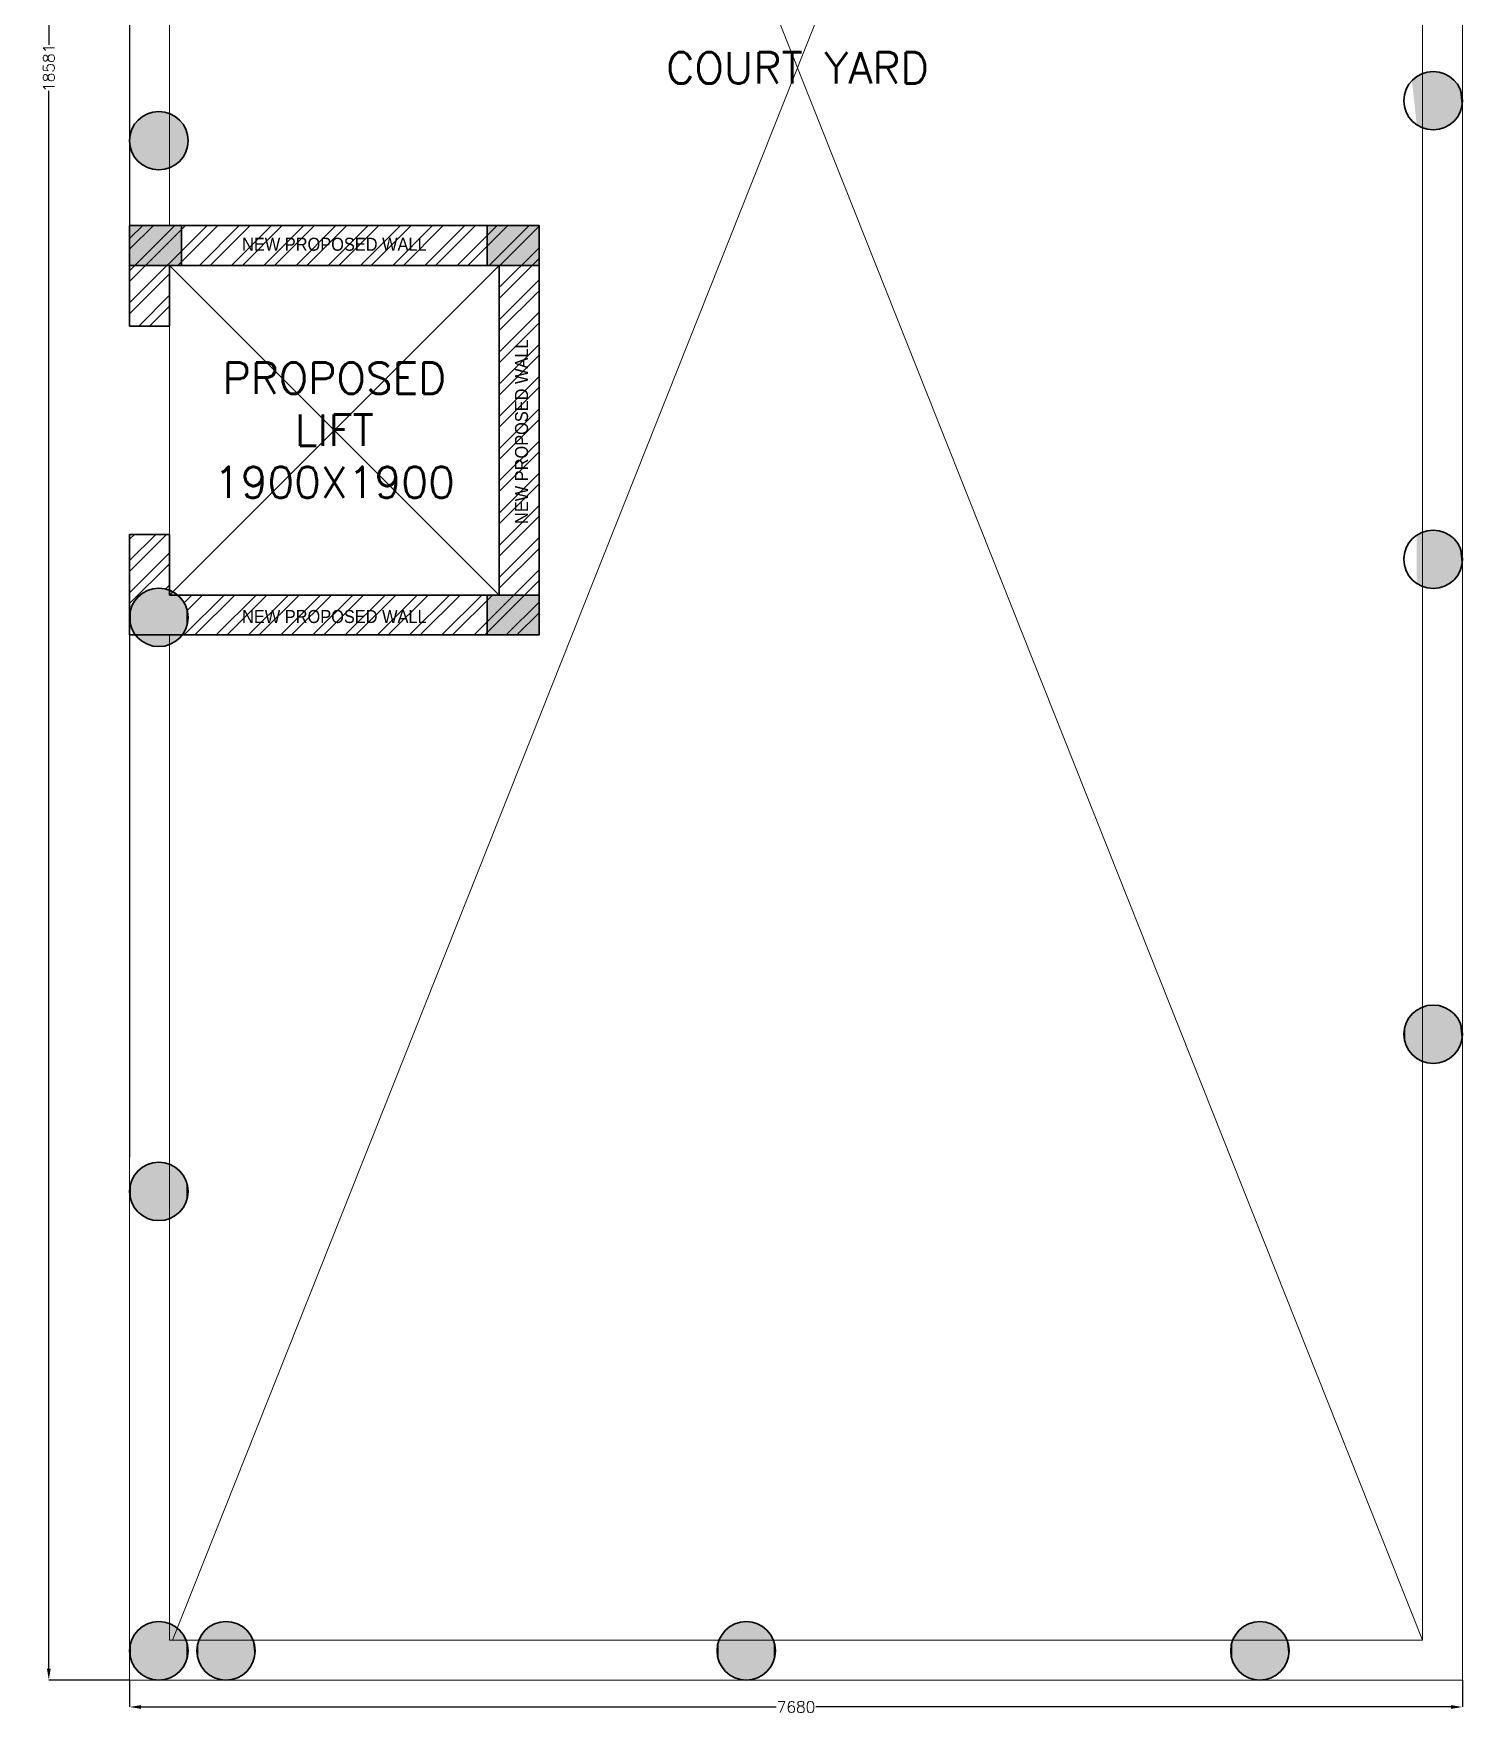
# Model space of a CAD drawing. Extents: x -52083 to 49512, y -145230 to 20224.
# Drawn here: x 25283 to 33516, y -12093 to -2408 of the extents above; entities that cross this region are included whole.
import ezdxf

# ---------------------------------------------------------------- set-up
doc = ezdxf.new("R2010")
doc.units = 0
doc.header["$LTSCALE"] = 0.5
doc.header["$MEASUREMENT"] = 0
doc.header["$PDMODE"] = 32
for name, color, linetype, lineweight in [('COL', 1, 'Continuous', 35), ('Furniture', 30, 'Continuous', 13), ('Hatch-1', 8, 'Continuous', 5), ('New Wall', 5, 'Continuous', 35), ('SILL', 8, 'Continuous', 13), ('wall-1', 7, 'Continuous', 35)]:
    doc.layers.add(name, color=color, linetype=linetype, lineweight=lineweight)
doc.layers.add('PDF_Text', color=5, linetype='Continuous')
doc.layers.add('PDF_WALL', color=1, linetype='Continuous')
doc.styles.add('RomanS', font='romans.shx')
doc.styles.get("Standard").update_dxf_attribs({"font": 'romans.shx'})
doc.dimstyles.new('Sa-dim', dxfattribs={"dimtxt": 65, "dimasz": 65, "dimexe": 0, "dimexo": 0, "dimtad": 0, "dimdec": 0, "dimdsep": 46, "dimtxsty": 'Standard', "dimcen": 0, "dimclrd": 256, "dimclre": 7, "dimclrt": 1, "dimadec": 0, "dimazin": 0, "dimtfac": 1, "dimtdec": 0, "dimtmove": 0, "dimatfit": 3, "dimfxl": 1, "dimlwd": -1, "dimarcsym": 0})
pattern_1 = [(45, (71188.27, 2e-13), (-92.80777, 92.80777), []), (45, (71250.15, 2e-13), (-92.80777, 92.80777), [])]

# ---------------------------------------------------------------- blocks, each defined once
blk = doc.blocks.new('COL-230X300')
blk.add_hatch(color=256).paths.add_polyline_path([(-300, 0), (0, 0), (0, 230), (-300, 230)])
blk.add_lwpolyline([(-300, 0), (0, 0), (0, 230), (-300, 230)], close=True)
blk = doc.blocks.new('*D1232')
at = {"color": 7, "lineweight": -2}
for p, q in [((25838.1, 6685.6), (25370.7, 6685.6)), ((25838.1, -11895.3), (25370.7, -11895.3))]:
    blk.add_line(p, q, dxfattribs=at)
for p, q in [((25370.7, 6620.6), (25370.7, -2472.7)), ((25370.7, -11830.3), (25370.7, -2737))]:
    blk.add_line(p, q)
for points in [[(25359.8, 6620.6), (25381.5, 6620.6), (25370.7, 6685.6)], [(25359.8, -11830.3), (25381.5, -11830.3), (25370.7, -11895.3)]]:
    blk.add_solid(points)
at = {"layer": 'Defpoints', "color": 0}
for p in [(25838.1, 6685.6), (25370.7, -11895.3), (25838.1, -11895.3)]:
    blk.add_point(p, dxfattribs=at)
at = {"color": 1, "insert": (25370.7, -2604.9), "char_height": 65, "attachment_point": 5, "rotation": 90}
blk.add_mtext('18581', dxfattribs=at)
blk = doc.blocks.new('*D1235')
at = {"color": 7, "lineweight": -2}
for p, q in [((24051, -3146.3), (24302.9, -3146.3)), ((24051, -5613.4), (24302.9, -5613.4)), ((25836, -11895.3), (25836, -12050.8)), ((33516, -11895.3), (33516, -12050.8))]:
    blk.add_line(p, q, dxfattribs=at)
for p, q in [((24302.9, -3211.3), (24302.9, -4264.7)), ((24302.9, -5548.4), (24302.9, -4495)), ((25901, -12050.8), (29560.9, -12050.8)), ((33451, -12050.8), (29791.2, -12050.8))]:
    blk.add_line(p, q)
for points in [[(24292.1, -3211.3), (24313.7, -3211.3), (24302.9, -3146.3)], [(24292.1, -5548.4), (24313.7, -5548.4), (24302.9, -5613.4)], [(25901, -12040), (25901, -12061.6), (25836, -12050.8)], [(33451, -12040), (33451, -12061.6), (33516, -12050.8)]]:
    blk.add_solid(points)
at = {"layer": 'Defpoints', "color": 0}
for p in [(24051, -3146.3), (24051, -5613.4), (24302.9, -5613.4), (25836, -11895.3), (33516, -11895.3), (33516, -12050.8)]:
    blk.add_point(p, dxfattribs=at)
at = {"color": 1, "insert": (24302.9, -4379.8), "char_height": 65, "attachment_point": 5, "rotation": 90}
blk.add_mtext('2467', dxfattribs=at)
at = {"color": 1, "insert": (29676, -12050.8), "char_height": 65, "attachment_point": 5}
blk.add_mtext('7680', dxfattribs=at)

msp = doc.modelspace()

# ---------------------------------------------------------------- hatches: boundary and pattern name
at = {"layer": 'COL'}
h = msp.add_hatch(color=256, dxfattribs=at)
h.dxf.hatch_style = 1
edge = h.paths.add_edge_path()
edge.add_arc((26004.5, -3024.8), 168.5, 0, 360)
at = {"layer": 'Hatch-1'}
h = msp.add_hatch(dxfattribs=at)
h.set_pattern_fill('ANSI32,_O', color=256, scale=350)
h.set_pattern_definition(pattern_1)
h.paths.add_polyline_path([(28196, -3513.3), (25836, -3513.3), (25836, -4093.3), (26066, -4093.3), (26066, -3743.3), (27966, -3743.3), (27966, -5643.3), (26113.5, -5643.3, -0.220299), (26173, -5771.8, -0.16304), (26139, -5873.3), (28196, -5873.3)])
h = msp.add_hatch(dxfattribs=at)
h.set_pattern_fill('ANSI32,_O', color=256, scale=350)
h.set_pattern_definition(pattern_1)
h.paths.add_polyline_path([(26066, -5293.3), (25836, -5293.3), (25836, -5771.8, -0.528393), (26066, -5614.9)])

# ---------------------------------------------------------------- linework, layer by layer
at = {"layer": 'COL'}
for centre in [(33347.5, -2794.3, 2637.8), (26004.5, -3024.8, 2637.8), (33347.5, -5437.3, 2637.8), (26004.5, -5771.8, 2637.8), (33347.5, -8174.3, 2637.8), (26004.5, -9079.8, 2637.8), (26004.5, -11726.8, 2637.8), (26391.5, -11726.8, 2637.8), (29389.5, -11726.8, 2637.8), (32349.5, -11726.8, 2637.8)]:
    msp.add_circle(centre, 168.5, dxfattribs=at)
for points in [[(33253, -2933.8, 2637.8), (33225.2, -2678.4, 2637.8), (33253, -2654.9, 2637.8)], [(33285.2, -2950.9, 2637.8), (33253, -2654.9, 2637.8), (33285.2, -2637.8, 2637.8)], [(33253, -2933.8, 2637.8), (33253, -2654.9, 2637.8), (33285.2, -2950.9, 2637.8)], [(33320.3, -2960.6, 2637.8), (33285.2, -2637.8, 2637.8), (33320.3, -2628, 2637.8)], [(33285.2, -2950.9, 2637.8), (33285.2, -2637.8, 2637.8), (33320.3, -2960.6, 2637.8)], [(33356.7, -2962.6, 2637.8), (33320.3, -2628, 2637.8), (33356.7, -2626.1, 2637.8)], [(33320.3, -2960.6, 2637.8), (33320.3, -2628, 2637.8), (33356.7, -2962.6, 2637.8)], [(33356.7, -2962.6, 2637.8), (33356.7, -2626.1, 2637.8), (33392.6, -2956.7, 2637.8)], [(33392.6, -2956.7, 2637.8), (33356.7, -2626.1, 2637.8), (33392.6, -2632, 2637.8)], [(33392.6, -2956.7, 2637.8), (33392.6, -2632, 2637.8), (33426.5, -2943.2, 2637.8)], [(33426.5, -2943.2, 2637.8), (33392.6, -2632, 2637.8), (33426.5, -2645.5, 2637.8)], [(33426.5, -2943.2, 2637.8), (33426.5, -2645.5, 2637.8), (33456.6, -2922.7, 2637.8)], [(33456.6, -2922.7, 2637.8), (33426.5, -2645.5, 2637.8), (33456.6, -2665.9, 2637.8)], [(33456.6, -2922.7, 2637.8), (33456.6, -2665.9, 2637.8), (33481.7, -2896.3, 2637.8)], [(33481.7, -2896.3, 2637.8), (33456.6, -2665.9, 2637.8), (33481.7, -2692.4, 2637.8)], [(33481.7, -2896.3, 2637.8), (33481.7, -2692.4, 2637.8), (33500.5, -2865.1, 2637.8)], [(33500.5, -2865.1, 2637.8), (33481.7, -2692.4, 2637.8), (33500.5, -2723.6, 2637.8)], [(33500.5, -2865.1, 2637.8), (33500.5, -2723.6, 2637.8), (33512.1, -2830.5, 2637.8)], [(33512.1, -2830.5, 2637.8), (33500.5, -2723.6, 2637.8), (33512.1, -2758.1, 2637.8)], [(33512.1, -2830.5, 2637.8), (33512.1, -2758.1, 2637.8), (33516, -2794.3, 2637.8)], [(33285.2, -5593.9, 2637.8), (33253, -5297.9, 2637.8), (33285.2, -5280.8, 2637.8)], [(33253, -5576.8, 2637.8), (33253, -5297.9, 2637.8), (33285.2, -5593.9, 2637.8)], [(33320.3, -5603.6, 2637.8), (33285.2, -5280.8, 2637.8), (33320.3, -5271, 2637.8)], [(33285.2, -5593.9, 2637.8), (33285.2, -5280.8, 2637.8), (33320.3, -5603.6, 2637.8)], [(33356.7, -5605.6, 2637.8), (33320.3, -5271, 2637.8), (33356.7, -5269.1, 2637.8)], [(33320.3, -5603.6, 2637.8), (33320.3, -5271, 2637.8), (33356.7, -5605.6, 2637.8)], [(33356.7, -5605.6, 2637.8), (33356.7, -5269.1, 2637.8), (33392.6, -5599.7, 2637.8)], [(33392.6, -5599.7, 2637.8), (33356.7, -5269.1, 2637.8), (33392.6, -5275, 2637.8)], [(33392.6, -5599.7, 2637.8), (33392.6, -5275, 2637.8), (33426.5, -5586.2, 2637.8)], [(33426.5, -5586.2, 2637.8), (33392.6, -5275, 2637.8), (33426.5, -5288.5, 2637.8)], [(33426.5, -5586.2, 2637.8), (33426.5, -5288.5, 2637.8), (33456.6, -5565.7, 2637.8)], [(33456.6, -5565.7, 2637.8), (33426.5, -5288.5, 2637.8), (33456.6, -5308.9, 2637.8)], [(33456.6, -5565.7, 2637.8), (33456.6, -5308.9, 2637.8), (33481.7, -5539.3, 2637.8)], [(33481.7, -5539.3, 2637.8), (33456.6, -5308.9, 2637.8), (33481.7, -5335.4, 2637.8)], [(33481.7, -5539.3, 2637.8), (33481.7, -5335.4, 2637.8), (33500.5, -5508.1, 2637.8)], [(33500.5, -5508.1, 2637.8), (33481.7, -5335.4, 2637.8), (33500.5, -5366.6, 2637.8)], [(33500.5, -5508.1, 2637.8), (33500.5, -5366.6, 2637.8), (33512.1, -5473.5, 2637.8)], [(33512.1, -5473.5, 2637.8), (33500.5, -5366.6, 2637.8), (33512.1, -5401.1, 2637.8)], [(33512.1, -5473.5, 2637.8), (33512.1, -5401.1, 2637.8), (33516, -5437.3, 2637.8)], [(25942.2, -5928.3, 2637.8), (25936.3, -5618.4, 2637.8), (25942.2, -5615.2, 2637.8)], [(25971.4, -5936.4, 2637.8), (25942.2, -5615.2, 2637.8), (25971.4, -5607.1, 2637.8)], [(25942.2, -5928.3, 2637.8), (25942.2, -5615.2, 2637.8), (25971.4, -5936.4, 2637.8)], [(25977.3, -5938.1, 2637.8), (25971.4, -5607.1, 2637.8), (25977.3, -5605.5, 2637.8)], [(25971.4, -5936.4, 2637.8), (25971.4, -5607.1, 2637.8), (25977.3, -5938.1, 2637.8)], [(26007.8, -5939.7, 2637.8), (25977.3, -5605.5, 2637.8), (26007.8, -5603.8, 2637.8)], [(25977.3, -5938.1, 2637.8), (25977.3, -5605.5, 2637.8), (26007.8, -5939.7, 2637.8)], [(26013.7, -5940, 2637.8), (26007.8, -5603.8, 2637.8), (26013.7, -5603.5, 2637.8)], [(26007.8, -5939.7, 2637.8), (26007.8, -5603.8, 2637.8), (26013.7, -5940, 2637.8)], [(26013.7, -5940, 2637.8), (26013.7, -5603.5, 2637.8), (26043.7, -5935.1, 2637.8)], [(26043.7, -5935.1, 2637.8), (26013.7, -5603.5, 2637.8), (26043.7, -5608.4, 2637.8)], [(26043.7, -5935.1, 2637.8), (26043.7, -5608.4, 2637.8), (26049.6, -5934.1, 2637.8)], [(26049.6, -5934.1, 2637.8), (26043.7, -5608.4, 2637.8), (26049.6, -5609.4, 2637.8)], [(26049.6, -5934.1, 2637.8), (26049.6, -5609.4, 2637.8), (26077.6, -5923, 2637.8)], [(26077.6, -5923, 2637.8), (26049.6, -5609.4, 2637.8), (26077.6, -5620.6, 2637.8)], [(25854.3, -5845.9, 2637.8), (25844.9, -5718, 2637.8), (25854.3, -5697.6, 2637.8)], [(25860.2, -5858.6, 2637.8), (25854.3, -5697.6, 2637.8), (25860.2, -5684.9, 2637.8)], [(25854.3, -5845.9, 2637.8), (25854.3, -5697.6, 2637.8), (25860.2, -5858.6, 2637.8)], [(25876.3, -5879.9, 2637.8), (25860.2, -5684.9, 2637.8), (25876.3, -5663.6, 2637.8)], [(25860.2, -5858.6, 2637.8), (25860.2, -5684.9, 2637.8), (25876.3, -5879.9, 2637.8)], [(25882.2, -5887.6, 2637.8), (25876.3, -5663.6, 2637.8), (25882.2, -5655.9, 2637.8)], [(25876.3, -5879.9, 2637.8), (25876.3, -5663.6, 2637.8), (25882.2, -5887.6, 2637.8)], [(25904.1, -5906.2, 2637.8), (25882.2, -5655.9, 2637.8), (25904.1, -5637.3, 2637.8)], [(25882.2, -5887.6, 2637.8), (25882.2, -5655.9, 2637.8), (25904.1, -5906.2, 2637.8)], [(25910, -5911.2, 2637.8), (25904.1, -5637.3, 2637.8), (25910, -5632.3, 2637.8)], [(25904.1, -5906.2, 2637.8), (25904.1, -5637.3, 2637.8), (25910, -5911.2, 2637.8)], [(25936.3, -5925.2, 2637.8), (25910, -5632.3, 2637.8), (25936.3, -5618.4, 2637.8)], [(25910, -5911.2, 2637.8), (25910, -5632.3, 2637.8), (25936.3, -5925.2, 2637.8)], [(25936.3, -5925.2, 2637.8), (25936.3, -5618.4, 2637.8), (25942.2, -5928.3, 2637.8)], [(26077.6, -5923, 2637.8), (26077.6, -5620.6, 2637.8), (26083.5, -5920.6, 2637.8)], [(26083.5, -5920.6, 2637.8), (26077.6, -5620.6, 2637.8), (26083.5, -5622.9, 2637.8)], [(26083.5, -5920.6, 2637.8), (26083.5, -5622.9, 2637.8), (26107.7, -5904.2, 2637.8)], [(26107.7, -5904.2, 2637.8), (26083.5, -5622.9, 2637.8), (26107.7, -5639.4, 2637.8)], [(26107.7, -5904.2, 2637.8), (26107.7, -5639.4, 2637.8), (26113.6, -5900.2, 2637.8)], [(26113.6, -5900.2, 2637.8), (26107.7, -5639.4, 2637.8), (26113.6, -5643.3, 2637.8)], [(26113.6, -5900.2, 2637.8), (26113.6, -5643.3, 2637.8), (26132.8, -5879.9, 2637.8)], [(26132.8, -5879.9, 2637.8), (26113.6, -5643.3, 2637.8), (26132.8, -5663.6, 2637.8)], [(26132.8, -5879.9, 2637.8), (26132.8, -5663.6, 2637.8), (26138.7, -5873.7, 2637.8)], [(26138.7, -5873.7, 2637.8), (26132.8, -5663.6, 2637.8), (26138.7, -5669.8, 2637.8)], [(26138.7, -5873.7, 2637.8), (26138.7, -5669.8, 2637.8), (26151.6, -5852.3, 2637.8)], [(26151.6, -5852.3, 2637.8), (26138.7, -5669.8, 2637.8), (26151.6, -5691.3, 2637.8)], [(26151.6, -5852.3, 2637.8), (26151.6, -5691.3, 2637.8), (26157.5, -5842.5, 2637.8)], [(26157.5, -5842.5, 2637.8), (26151.6, -5691.3, 2637.8), (26157.5, -5701, 2637.8)], [(26157.5, -5842.5, 2637.8), (26157.5, -5701, 2637.8), (26163.2, -5825.4, 2637.8)], [(26163.2, -5825.4, 2637.8), (26157.5, -5701, 2637.8), (26163.2, -5718.1, 2637.8)], [(25839, -5798.9, 2637.8), (25837, -5753.6, 2637.8), (25839, -5744.7, 2637.8)], [(25837, -5790, 2637.8), (25837, -5753.6, 2637.8), (25839, -5798.9, 2637.8)], [(25844.9, -5825.6, 2637.8), (25839, -5744.7, 2637.8), (25844.9, -5718, 2637.8)], [(25839, -5798.9, 2637.8), (25839, -5744.7, 2637.8), (25844.9, -5825.6, 2637.8)], [(25844.9, -5825.6, 2637.8), (25844.9, -5718, 2637.8), (25854.3, -5845.9, 2637.8)], [(26163.2, -5825.4, 2637.8), (26163.2, -5718.1, 2637.8), (26167.2, -5813.7, 2637.8)], [(26167.2, -5813.7, 2637.8), (26163.2, -5718.1, 2637.8), (26167.2, -5729.8, 2637.8)], [(26167.2, -5813.7, 2637.8), (26167.2, -5729.8, 2637.8), (26169.1, -5808, 2637.8)], [(26169.1, -5808, 2637.8), (26167.2, -5729.8, 2637.8), (26169.1, -5735.5, 2637.8)], [(26169.1, -5808, 2637.8), (26169.1, -5735.5, 2637.8), (26173, -5771.8, 2637.8)], [(33253, -8313.8, 2637.8), (33225.2, -8058.4, 2637.8), (33253, -8034.9, 2637.8)], [(33285.2, -8330.9, 2637.8), (33253, -8034.9, 2637.8), (33285.2, -8017.8, 2637.8)], [(33253, -8313.8, 2637.8), (33253, -8034.9, 2637.8), (33285.2, -8330.9, 2637.8)], [(33320.3, -8340.6, 2637.8), (33285.2, -8017.8, 2637.8), (33320.3, -8008, 2637.8)], [(33285.2, -8330.9, 2637.8), (33285.2, -8017.8, 2637.8), (33320.3, -8340.6, 2637.8)], [(33356.7, -8342.6, 2637.8), (33320.3, -8008, 2637.8), (33356.7, -8006.1, 2637.8)], [(33320.3, -8340.6, 2637.8), (33320.3, -8008, 2637.8), (33356.7, -8342.6, 2637.8)], [(33356.7, -8342.6, 2637.8), (33356.7, -8006.1, 2637.8), (33392.6, -8336.7, 2637.8)], [(33392.6, -8336.7, 2637.8), (33356.7, -8006.1, 2637.8), (33392.6, -8012, 2637.8)], [(33392.6, -8336.7, 2637.8), (33392.6, -8012, 2637.8), (33426.5, -8323.2, 2637.8)], [(33426.5, -8323.2, 2637.8), (33392.6, -8012, 2637.8), (33426.5, -8025.5, 2637.8)], [(33426.5, -8323.2, 2637.8), (33426.5, -8025.5, 2637.8), (33456.6, -8302.7, 2637.8)], [(33456.6, -8302.7, 2637.8), (33426.5, -8025.5, 2637.8), (33456.6, -8045.9, 2637.8)], [(33187.9, -8228.1, 2637.8), (33180, -8156.1, 2637.8), (33187.9, -8120.5, 2637.8)], [(33203.2, -8261.2, 2637.8), (33187.9, -8120.5, 2637.8), (33203.2, -8087.5, 2637.8)], [(33187.9, -8228.1, 2637.8), (33187.9, -8120.5, 2637.8), (33203.2, -8261.2, 2637.8)], [(33225.2, -8290.2, 2637.8), (33203.2, -8087.5, 2637.8), (33225.2, -8058.4, 2637.8)], [(33203.2, -8261.2, 2637.8), (33203.2, -8087.5, 2637.8), (33225.2, -8290.2, 2637.8)], [(33225.2, -8290.2, 2637.8), (33225.2, -8058.4, 2637.8), (33253, -8313.8, 2637.8)], [(33456.6, -8302.7, 2637.8), (33456.6, -8045.9, 2637.8), (33481.7, -8276.3, 2637.8)], [(33481.7, -8276.3, 2637.8), (33456.6, -8045.9, 2637.8), (33481.7, -8072.4, 2637.8)], [(33481.7, -8276.3, 2637.8), (33481.7, -8072.4, 2637.8), (33500.5, -8245.1, 2637.8)], [(33500.5, -8245.1, 2637.8), (33481.7, -8072.4, 2637.8), (33500.5, -8103.6, 2637.8)], [(33500.5, -8245.1, 2637.8), (33500.5, -8103.6, 2637.8), (33512.1, -8210.5, 2637.8)], [(33512.1, -8210.5, 2637.8), (33500.5, -8103.6, 2637.8), (33512.1, -8138.1, 2637.8)], [(33180, -8192.5, 2637.8), (33180, -8156.1, 2637.8), (33187.9, -8228.1, 2637.8)], [(33512.1, -8210.5, 2637.8), (33512.1, -8138.1, 2637.8), (33516, -8174.3, 2637.8)], [(25854.3, -9153.9, 2637.8), (25844.9, -9026, 2637.8), (25854.3, -9005.6, 2637.8)], [(25860.2, -9166.6, 2637.8), (25854.3, -9005.6, 2637.8), (25860.2, -8992.9, 2637.8)], [(25854.3, -9153.9, 2637.8), (25854.3, -9005.6, 2637.8), (25860.2, -9166.6, 2637.8)], [(25876.3, -9187.9, 2637.8), (25860.2, -8992.9, 2637.8), (25876.3, -8971.6, 2637.8)], [(25860.2, -9166.6, 2637.8), (25860.2, -8992.9, 2637.8), (25876.3, -9187.9, 2637.8)], [(25882.2, -9195.6, 2637.8), (25876.3, -8971.6, 2637.8), (25882.2, -8963.9, 2637.8)], [(25876.3, -9187.9, 2637.8), (25876.3, -8971.6, 2637.8), (25882.2, -9195.6, 2637.8)], [(25904.1, -9214.2, 2637.8), (25882.2, -8963.9, 2637.8), (25904.1, -8945.3, 2637.8)], [(25882.2, -9195.6, 2637.8), (25882.2, -8963.9, 2637.8), (25904.1, -9214.2, 2637.8)], [(25910, -9219.2, 2637.8), (25904.1, -8945.3, 2637.8), (25910, -8940.3, 2637.8)], [(25904.1, -9214.2, 2637.8), (25904.1, -8945.3, 2637.8), (25910, -9219.2, 2637.8)], [(25936.3, -9233.2, 2637.8), (25910, -8940.3, 2637.8), (25936.3, -8926.4, 2637.8)], [(25910, -9219.2, 2637.8), (25910, -8940.3, 2637.8), (25936.3, -9233.2, 2637.8)], [(25942.2, -9236.3, 2637.8), (25936.3, -8926.4, 2637.8), (25942.2, -8923.2, 2637.8)], [(25936.3, -9233.2, 2637.8), (25936.3, -8926.4, 2637.8), (25942.2, -9236.3, 2637.8)], [(25971.4, -9244.4, 2637.8), (25942.2, -8923.2, 2637.8), (25971.4, -8915.1, 2637.8)], [(25942.2, -9236.3, 2637.8), (25942.2, -8923.2, 2637.8), (25971.4, -9244.4, 2637.8)], [(25977.3, -9246.1, 2637.8), (25971.4, -8915.1, 2637.8), (25977.3, -8913.5, 2637.8)], [(25971.4, -9244.4, 2637.8), (25971.4, -8915.1, 2637.8), (25977.3, -9246.1, 2637.8)], [(26007.8, -9247.7, 2637.8), (25977.3, -8913.5, 2637.8), (26007.8, -8911.8, 2637.8)], [(25977.3, -9246.1, 2637.8), (25977.3, -8913.5, 2637.8), (26007.8, -9247.7, 2637.8)], [(26013.7, -9248, 2637.8), (26007.8, -8911.8, 2637.8), (26013.7, -8911.5, 2637.8)], [(26007.8, -9247.7, 2637.8), (26007.8, -8911.8, 2637.8), (26013.7, -9248, 2637.8)], [(26013.7, -9248, 2637.8), (26013.7, -8911.5, 2637.8), (26043.7, -9243.1, 2637.8)], [(26043.7, -9243.1, 2637.8), (26013.7, -8911.5, 2637.8), (26043.7, -8916.4, 2637.8)], [(26043.7, -9243.1, 2637.8), (26043.7, -8916.4, 2637.8), (26049.6, -9242.1, 2637.8)], [(26049.6, -9242.1, 2637.8), (26043.7, -8916.4, 2637.8), (26049.6, -8917.4, 2637.8)], [(26049.6, -9242.1, 2637.8), (26049.6, -8917.4, 2637.8), (26077.6, -9231, 2637.8)], [(26077.6, -9231, 2637.8), (26049.6, -8917.4, 2637.8), (26077.6, -8928.6, 2637.8)], [(26077.6, -9231, 2637.8), (26077.6, -8928.6, 2637.8), (26083.5, -9228.6, 2637.8)], [(26083.5, -9228.6, 2637.8), (26077.6, -8928.6, 2637.8), (26083.5, -8930.9, 2637.8)], [(26083.5, -9228.6, 2637.8), (26083.5, -8930.9, 2637.8), (26107.7, -9212.2, 2637.8)], [(26107.7, -9212.2, 2637.8), (26083.5, -8930.9, 2637.8), (26107.7, -8947.4, 2637.8)], [(26107.7, -9212.2, 2637.8), (26107.7, -8947.4, 2637.8), (26113.6, -9208.2, 2637.8)], [(26113.6, -9208.2, 2637.8), (26107.7, -8947.4, 2637.8), (26113.6, -8951.3, 2637.8)], [(26113.6, -9208.2, 2637.8), (26113.6, -8951.3, 2637.8), (26132.8, -9187.9, 2637.8)], [(26132.8, -9187.9, 2637.8), (26113.6, -8951.3, 2637.8), (26132.8, -8971.6, 2637.8)], [(26132.8, -9187.9, 2637.8), (26132.8, -8971.6, 2637.8), (26138.7, -9181.7, 2637.8)], [(26138.7, -9181.7, 2637.8), (26132.8, -8971.6, 2637.8), (26138.7, -8977.8, 2637.8)], [(26138.7, -9181.7, 2637.8), (26138.7, -8977.8, 2637.8), (26151.6, -9160.3, 2637.8)], [(26151.6, -9160.3, 2637.8), (26138.7, -8977.8, 2637.8), (26151.6, -8999.3, 2637.8)], [(26151.6, -9160.3, 2637.8), (26151.6, -8999.3, 2637.8), (26157.5, -9150.5, 2637.8)], [(26157.5, -9150.5, 2637.8), (26151.6, -8999.3, 2637.8), (26157.5, -9009, 2637.8)], [(25839, -9106.9, 2637.8), (25837, -9061.6, 2637.8), (25839, -9052.7, 2637.8)], [(25837, -9098, 2637.8), (25837, -9061.6, 2637.8), (25839, -9106.9, 2637.8)], [(25844.9, -9133.6, 2637.8), (25839, -9052.7, 2637.8), (25844.9, -9026, 2637.8)], [(25839, -9106.9, 2637.8), (25839, -9052.7, 2637.8), (25844.9, -9133.6, 2637.8)], [(25844.9, -9133.6, 2637.8), (25844.9, -9026, 2637.8), (25854.3, -9153.9, 2637.8)], [(26157.5, -9150.5, 2637.8), (26157.5, -9009, 2637.8), (26163.2, -9133.4, 2637.8)], [(26163.2, -9133.4, 2637.8), (26157.5, -9009, 2637.8), (26163.2, -9026.1, 2637.8)], [(26163.2, -9133.4, 2637.8), (26163.2, -9026.1, 2637.8), (26167.2, -9121.7, 2637.8)], [(26167.2, -9121.7, 2637.8), (26163.2, -9026.1, 2637.8), (26167.2, -9037.8, 2637.8)], [(26167.2, -9121.7, 2637.8), (26167.2, -9037.8, 2637.8), (26169.1, -9116, 2637.8)], [(26169.1, -9116, 2637.8), (26167.2, -9037.8, 2637.8), (26169.1, -9043.5, 2637.8)], [(26169.1, -9116, 2637.8), (26169.1, -9043.5, 2637.8), (26173, -9079.8, 2637.8)], [(25876.3, -11834.9, 2637.8), (25860.2, -11639.9, 2637.8), (25876.3, -11618.6, 2637.8)], [(25882.2, -11842.6, 2637.8), (25876.3, -11618.6, 2637.8), (25882.2, -11610.9, 2637.8)], [(25876.3, -11834.9, 2637.8), (25876.3, -11618.6, 2637.8), (25882.2, -11842.6, 2637.8)], [(25904.1, -11861.2, 2637.8), (25882.2, -11610.9, 2637.8), (25904.1, -11592.3, 2637.8)], [(25882.2, -11842.6, 2637.8), (25882.2, -11610.9, 2637.8), (25904.1, -11861.2, 2637.8)], [(25910, -11866.2, 2637.8), (25904.1, -11592.3, 2637.8), (25910, -11587.3, 2637.8)], [(25904.1, -11861.2, 2637.8), (25904.1, -11592.3, 2637.8), (25910, -11866.2, 2637.8)], [(25936.3, -11880.2, 2637.8), (25910, -11587.3, 2637.8), (25936.3, -11573.4, 2637.8)], [(25910, -11866.2, 2637.8), (25910, -11587.3, 2637.8), (25936.3, -11880.2, 2637.8)], [(25942.2, -11883.3, 2637.8), (25936.3, -11573.4, 2637.8), (25942.2, -11570.2, 2637.8)], [(25936.3, -11880.2, 2637.8), (25936.3, -11573.4, 2637.8), (25942.2, -11883.3, 2637.8)], [(25971.4, -11891.4, 2637.8), (25942.2, -11570.2, 2637.8), (25971.4, -11562.1, 2637.8)], [(25942.2, -11883.3, 2637.8), (25942.2, -11570.2, 2637.8), (25971.4, -11891.4, 2637.8)], [(25977.3, -11893.1, 2637.8), (25971.4, -11562.1, 2637.8), (25977.3, -11560.5, 2637.8)], [(25971.4, -11891.4, 2637.8), (25971.4, -11562.1, 2637.8), (25977.3, -11893.1, 2637.8)], [(26007.8, -11894.7, 2637.8), (25977.3, -11560.5, 2637.8), (26007.8, -11558.8, 2637.8)], [(25977.3, -11893.1, 2637.8), (25977.3, -11560.5, 2637.8), (26007.8, -11894.7, 2637.8)], [(26013.7, -11895, 2637.8), (26007.8, -11558.8, 2637.8), (26013.7, -11558.5, 2637.8)], [(26007.8, -11894.7, 2637.8), (26007.8, -11558.8, 2637.8), (26013.7, -11895, 2637.8)], [(26013.7, -11895, 2637.8), (26013.7, -11558.5, 2637.8), (26043.7, -11890.1, 2637.8)], [(26043.7, -11890.1, 2637.8), (26013.7, -11558.5, 2637.8), (26043.7, -11563.4, 2637.8)], [(26043.7, -11890.1, 2637.8), (26043.7, -11563.4, 2637.8), (26049.6, -11889.1, 2637.8)], [(26049.6, -11889.1, 2637.8), (26043.7, -11563.4, 2637.8), (26049.6, -11564.4, 2637.8)], [(26049.6, -11889.1, 2637.8), (26049.6, -11564.4, 2637.8), (26077.6, -11878, 2637.8)], [(26077.6, -11878, 2637.8), (26049.6, -11564.4, 2637.8), (26077.6, -11575.6, 2637.8)], [(26077.6, -11878, 2637.8), (26077.6, -11575.6, 2637.8), (26083.5, -11875.6, 2637.8)], [(26083.5, -11875.6, 2637.8), (26077.6, -11575.6, 2637.8), (26083.5, -11577.9, 2637.8)], [(26083.5, -11875.6, 2637.8), (26083.5, -11577.9, 2637.8), (26107.7, -11859.2, 2637.8)], [(26107.7, -11859.2, 2637.8), (26083.5, -11577.9, 2637.8), (26107.7, -11594.4, 2637.8)], [(26107.7, -11859.2, 2637.8), (26107.7, -11594.4, 2637.8), (26113.6, -11855.2, 2637.8)], [(26113.6, -11855.2, 2637.8), (26107.7, -11594.4, 2637.8), (26113.6, -11598.3, 2637.8)], [(26113.6, -11855.2, 2637.8), (26113.6, -11598.3, 2637.8), (26132.8, -11834.9, 2637.8)], [(26132.8, -11834.9, 2637.8), (26113.6, -11598.3, 2637.8), (26132.8, -11618.6, 2637.8)], [(26132.8, -11834.9, 2637.8), (26132.8, -11618.6, 2637.8), (26138.7, -11828.7, 2637.8)], [(26138.7, -11828.7, 2637.8), (26132.8, -11618.6, 2637.8), (26138.7, -11624.8, 2637.8)], [(26269.2, -11842.6, 2637.8), (26247.2, -11639.9, 2637.8), (26269.2, -11610.9, 2637.8)], [(26297, -11866.2, 2637.8), (26269.2, -11610.9, 2637.8), (26297, -11587.3, 2637.8)], [(26269.2, -11842.6, 2637.8), (26269.2, -11610.9, 2637.8), (26297, -11866.2, 2637.8)], [(26329.2, -11883.3, 2637.8), (26297, -11587.3, 2637.8), (26329.2, -11570.2, 2637.8)], [(26297, -11866.2, 2637.8), (26297, -11587.3, 2637.8), (26329.2, -11883.3, 2637.8)], [(26364.3, -11893.1, 2637.8), (26329.2, -11570.2, 2637.8), (26364.3, -11560.5, 2637.8)], [(26329.2, -11883.3, 2637.8), (26329.2, -11570.2, 2637.8), (26364.3, -11893.1, 2637.8)], [(26400.7, -11895, 2637.8), (26364.3, -11560.5, 2637.8), (26400.7, -11558.5, 2637.8)], [(26364.3, -11893.1, 2637.8), (26364.3, -11560.5, 2637.8), (26400.7, -11895, 2637.8)], [(26400.7, -11895, 2637.8), (26400.7, -11558.5, 2637.8), (26436.6, -11889.1, 2637.8)], [(26436.6, -11889.1, 2637.8), (26400.7, -11558.5, 2637.8), (26436.6, -11564.4, 2637.8)], [(26436.6, -11889.1, 2637.8), (26436.6, -11564.4, 2637.8), (26470.5, -11875.6, 2637.8)], [(26470.5, -11875.6, 2637.8), (26436.6, -11564.4, 2637.8), (26470.5, -11577.9, 2637.8)], [(26470.5, -11875.6, 2637.8), (26470.5, -11577.9, 2637.8), (26500.6, -11855.2, 2637.8)], [(26500.6, -11855.2, 2637.8), (26470.5, -11577.9, 2637.8), (26500.6, -11598.3, 2637.8)], [(26500.6, -11855.2, 2637.8), (26500.6, -11598.3, 2637.8), (26525.7, -11828.7, 2637.8)], [(26525.7, -11828.7, 2637.8), (26500.6, -11598.3, 2637.8), (26525.7, -11624.8, 2637.8)], [(29267.2, -11842.6, 2637.8), (29245.2, -11639.9, 2637.8), (29267.2, -11610.9, 2637.8)], [(29295, -11866.2, 2637.8), (29267.2, -11610.9, 2637.8), (29295, -11587.3, 2637.8)], [(29267.2, -11842.6, 2637.8), (29267.2, -11610.9, 2637.8), (29295, -11866.2, 2637.8)], [(29327.2, -11883.3, 2637.8), (29295, -11587.3, 2637.8), (29327.2, -11570.2, 2637.8)], [(29295, -11866.2, 2637.8), (29295, -11587.3, 2637.8), (29327.2, -11883.3, 2637.8)], [(29334, -11885.2, 2637.8), (29327.2, -11570.2, 2637.8), (29334, -11568.3, 2637.8)], [(29327.2, -11883.3, 2637.8), (29327.2, -11570.2, 2637.8), (29334, -11885.2, 2637.8)], [(29341.9, -11887.4, 2637.8), (29334, -11568.3, 2637.8), (29341.9, -11566.2, 2637.8)], [(29334, -11885.2, 2637.8), (29334, -11568.3, 2637.8), (29341.9, -11887.4, 2637.8)], [(29357.2, -11891.6, 2637.8), (29341.9, -11566.2, 2637.8), (29357.2, -11561.9, 2637.8)], [(29341.9, -11887.4, 2637.8), (29341.9, -11566.2, 2637.8), (29357.2, -11891.6, 2637.8)], [(29362.3, -11893.1, 2637.8), (29357.2, -11561.9, 2637.8), (29362.3, -11560.5, 2637.8)], [(29357.2, -11891.6, 2637.8), (29357.2, -11561.9, 2637.8), (29362.3, -11893.1, 2637.8)], [(29379.2, -11894, 2637.8), (29362.3, -11560.5, 2637.8), (29379.2, -11559.6, 2637.8)], [(29362.3, -11893.1, 2637.8), (29362.3, -11560.5, 2637.8), (29379.2, -11894, 2637.8)], [(29398.7, -11895, 2637.8), (29379.2, -11559.6, 2637.8), (29398.7, -11558.5, 2637.8)], [(29379.2, -11894, 2637.8), (29379.2, -11559.6, 2637.8), (29398.7, -11895, 2637.8)], [(29398.7, -11895, 2637.8), (29398.7, -11558.5, 2637.8), (29407, -11893.7, 2637.8)], [(29407, -11893.7, 2637.8), (29398.7, -11558.5, 2637.8), (29407, -11559.9, 2637.8)], [(29407, -11893.7, 2637.8), (29407, -11559.9, 2637.8), (29434.6, -11889.1, 2637.8)], [(29434.6, -11889.1, 2637.8), (29407, -11559.9, 2637.8), (29434.6, -11564.4, 2637.8)], [(29434.6, -11889.1, 2637.8), (29434.6, -11564.4, 2637.8), (29439.2, -11887.3, 2637.8)], [(29439.2, -11887.3, 2637.8), (29434.6, -11564.4, 2637.8), (29439.2, -11566.2, 2637.8)], [(29439.2, -11887.3, 2637.8), (29439.2, -11566.2, 2637.8), (29468.5, -11875.6, 2637.8)], [(29468.5, -11875.6, 2637.8), (29439.2, -11566.2, 2637.8), (29468.5, -11577.9, 2637.8)], [(29468.5, -11875.6, 2637.8), (29468.5, -11577.9, 2637.8), (29474.3, -11871.7, 2637.8)], [(29474.3, -11871.7, 2637.8), (29468.5, -11577.9, 2637.8), (29474.3, -11581.8, 2637.8)], [(29474.3, -11871.7, 2637.8), (29474.3, -11581.8, 2637.8), (29498.6, -11855.2, 2637.8)], [(29498.6, -11855.2, 2637.8), (29474.3, -11581.8, 2637.8), (29498.6, -11598.3, 2637.8)], [(29498.6, -11855.2, 2637.8), (29498.6, -11598.3, 2637.8), (29510.7, -11842.5, 2637.8)], [(29510.7, -11842.5, 2637.8), (29498.6, -11598.3, 2637.8), (29510.7, -11611.1, 2637.8)], [(29510.7, -11842.5, 2637.8), (29510.7, -11611.1, 2637.8), (29523.7, -11828.7, 2637.8)], [(29523.7, -11828.7, 2637.8), (29510.7, -11611.1, 2637.8), (29523.7, -11624.8, 2637.8)], [(32227.2, -11842.6, 2637.8), (32205.2, -11639.9, 2637.8), (32227.2, -11610.9, 2637.8)], [(32255, -11866.2, 2637.8), (32227.2, -11610.9, 2637.8), (32255, -11587.3, 2637.8)], [(32227.2, -11842.6, 2637.8), (32227.2, -11610.9, 2637.8), (32255, -11866.2, 2637.8)], [(32287.2, -11883.3, 2637.8), (32255, -11587.3, 2637.8), (32287.2, -11570.2, 2637.8)], [(32255, -11866.2, 2637.8), (32255, -11587.3, 2637.8), (32287.2, -11883.3, 2637.8)], [(32322.3, -11893.1, 2637.8), (32287.2, -11570.2, 2637.8), (32322.3, -11560.5, 2637.8)], [(32287.2, -11883.3, 2637.8), (32287.2, -11570.2, 2637.8), (32322.3, -11893.1, 2637.8)], [(32358.7, -11895, 2637.8), (32322.3, -11560.5, 2637.8), (32358.7, -11558.5, 2637.8)], [(32322.3, -11893.1, 2637.8), (32322.3, -11560.5, 2637.8), (32358.7, -11895, 2637.8)], [(32358.7, -11895, 2637.8), (32358.7, -11558.5, 2637.8), (32394.6, -11889.1, 2637.8)], [(32394.6, -11889.1, 2637.8), (32358.7, -11558.5, 2637.8), (32394.6, -11564.4, 2637.8)], [(32394.6, -11889.1, 2637.8), (32394.6, -11564.4, 2637.8), (32428.5, -11875.6, 2637.8)], [(32428.5, -11875.6, 2637.8), (32394.6, -11564.4, 2637.8), (32428.5, -11577.9, 2637.8)], [(32428.5, -11875.6, 2637.8), (32428.5, -11577.9, 2637.8), (32458.6, -11855.2, 2637.8)], [(32458.6, -11855.2, 2637.8), (32428.5, -11577.9, 2637.8), (32458.6, -11598.3, 2637.8)], [(32458.6, -11855.2, 2637.8), (32458.6, -11598.3, 2637.8), (32483.7, -11828.7, 2637.8)], [(32483.7, -11828.7, 2637.8), (32458.6, -11598.3, 2637.8), (32483.7, -11624.8, 2637.8)], [(25839, -11753.9, 2637.8), (25837, -11708.6, 2637.8), (25839, -11699.7, 2637.8)], [(25837, -11745, 2637.8), (25837, -11708.6, 2637.8), (25839, -11753.9, 2637.8)], [(25844.9, -11780.6, 2637.8), (25839, -11699.7, 2637.8), (25844.9, -11673, 2637.8)], [(25839, -11753.9, 2637.8), (25839, -11699.7, 2637.8), (25844.9, -11780.6, 2637.8)], [(25854.3, -11800.9, 2637.8), (25844.9, -11673, 2637.8), (25854.3, -11652.6, 2637.8)], [(25844.9, -11780.6, 2637.8), (25844.9, -11673, 2637.8), (25854.3, -11800.9, 2637.8)], [(25860.2, -11813.6, 2637.8), (25854.3, -11652.6, 2637.8), (25860.2, -11639.9, 2637.8)], [(25854.3, -11800.9, 2637.8), (25854.3, -11652.6, 2637.8), (25860.2, -11813.6, 2637.8)], [(25860.2, -11813.6, 2637.8), (25860.2, -11639.9, 2637.8), (25876.3, -11834.9, 2637.8)], [(26138.7, -11828.7, 2637.8), (26138.7, -11624.8, 2637.8), (26151.6, -11807.3, 2637.8)], [(26151.6, -11807.3, 2637.8), (26138.7, -11624.8, 2637.8), (26151.6, -11646.3, 2637.8)], [(26151.6, -11807.3, 2637.8), (26151.6, -11646.3, 2637.8), (26157.5, -11797.5, 2637.8)], [(26157.5, -11797.5, 2637.8), (26151.6, -11646.3, 2637.8), (26157.5, -11656, 2637.8)], [(26157.5, -11797.5, 2637.8), (26157.5, -11656, 2637.8), (26163.2, -11780.4, 2637.8)], [(26163.2, -11780.4, 2637.8), (26157.5, -11656, 2637.8), (26163.2, -11673.1, 2637.8)], [(26163.2, -11780.4, 2637.8), (26163.2, -11673.1, 2637.8), (26167.2, -11768.7, 2637.8)], [(26167.2, -11768.7, 2637.8), (26163.2, -11673.1, 2637.8), (26167.2, -11684.8, 2637.8)], [(26167.2, -11768.7, 2637.8), (26167.2, -11684.8, 2637.8), (26169.1, -11763, 2637.8)], [(26169.1, -11763, 2637.8), (26167.2, -11684.8, 2637.8), (26169.1, -11690.5, 2637.8)], [(26169.1, -11763, 2637.8), (26169.1, -11690.5, 2637.8), (26173, -11726.8, 2637.8)], [(26231.9, -11780.6, 2637.8), (26224, -11708.6, 2637.8), (26231.9, -11673, 2637.8)], [(26224, -11745, 2637.8), (26224, -11708.6, 2637.8), (26231.9, -11780.6, 2637.8)], [(26247.2, -11813.6, 2637.8), (26231.9, -11673, 2637.8), (26247.2, -11639.9, 2637.8)], [(26231.9, -11780.6, 2637.8), (26231.9, -11673, 2637.8), (26247.2, -11813.6, 2637.8)], [(26247.2, -11813.6, 2637.8), (26247.2, -11639.9, 2637.8), (26269.2, -11842.6, 2637.8)], [(26525.7, -11828.7, 2637.8), (26525.7, -11624.8, 2637.8), (26544.5, -11797.5, 2637.8)], [(26544.5, -11797.5, 2637.8), (26525.7, -11624.8, 2637.8), (26544.5, -11656, 2637.8)], [(26544.5, -11797.5, 2637.8), (26544.5, -11656, 2637.8), (26556.1, -11763, 2637.8)], [(26556.1, -11763, 2637.8), (26544.5, -11656, 2637.8), (26556.1, -11690.5, 2637.8)], [(26556.1, -11763, 2637.8), (26556.1, -11690.5, 2637.8), (26560, -11726.8, 2637.8)], [(29229.9, -11780.6, 2637.8), (29222, -11708.6, 2637.8), (29229.9, -11673, 2637.8)], [(29222, -11745, 2637.8), (29222, -11708.6, 2637.8), (29229.9, -11780.6, 2637.8)], [(29245.2, -11813.6, 2637.8), (29229.9, -11673, 2637.8), (29245.2, -11639.9, 2637.8)], [(29229.9, -11780.6, 2637.8), (29229.9, -11673, 2637.8), (29245.2, -11813.6, 2637.8)], [(29245.2, -11813.6, 2637.8), (29245.2, -11639.9, 2637.8), (29267.2, -11842.6, 2637.8)], [(29523.7, -11828.7, 2637.8), (29523.7, -11624.8, 2637.8), (29542.5, -11797.5, 2637.8)], [(29542.5, -11797.5, 2637.8), (29523.7, -11624.8, 2637.8), (29542.5, -11656, 2637.8)], [(29542.5, -11797.5, 2637.8), (29542.5, -11656, 2637.8), (29546.6, -11785.2, 2637.8)], [(29546.6, -11785.2, 2637.8), (29542.5, -11656, 2637.8), (29546.6, -11668.3, 2637.8)], [(29546.6, -11785.2, 2637.8), (29546.6, -11668.3, 2637.8), (29554.1, -11763, 2637.8)], [(29554.1, -11763, 2637.8), (29546.6, -11668.3, 2637.8), (29554.1, -11690.5, 2637.8)], [(29554.1, -11763, 2637.8), (29554.1, -11690.5, 2637.8), (29558, -11726.8, 2637.8)], [(32189.9, -11780.6, 2637.8), (32182, -11708.6, 2637.8), (32189.9, -11673, 2637.8)], [(32182, -11745, 2637.8), (32182, -11708.6, 2637.8), (32189.9, -11780.6, 2637.8)], [(32205.2, -11813.6, 2637.8), (32189.9, -11673, 2637.8), (32205.2, -11639.9, 2637.8)], [(32189.9, -11780.6, 2637.8), (32189.9, -11673, 2637.8), (32205.2, -11813.6, 2637.8)], [(32205.2, -11813.6, 2637.8), (32205.2, -11639.9, 2637.8), (32227.2, -11842.6, 2637.8)], [(32483.7, -11828.7, 2637.8), (32483.7, -11624.8, 2637.8), (32502.5, -11797.5, 2637.8)], [(32502.5, -11797.5, 2637.8), (32483.7, -11624.8, 2637.8), (32502.5, -11656, 2637.8)], [(32502.5, -11797.5, 2637.8), (32502.5, -11656, 2637.8), (32514.1, -11763, 2637.8)], [(32514.1, -11763, 2637.8), (32502.5, -11656, 2637.8), (32514.1, -11690.5, 2637.8)], [(32514.1, -11763, 2637.8), (32514.1, -11690.5, 2637.8), (32518, -11726.8, 2637.8)]]:
    msp.add_solid(points, dxfattribs=at)
at = {"layer": 'Furniture'}
for p, q in [((25836, 6684.7, 2637.8), (25836, -3513.3, 2637.8)), ((25837, -3513.3, 2637.8), (25838.1, 6684.7, 2637.8)), ((33516, 6684.7, 2637.8), (33516, -11895.3, 2637.8)), ((33516, -11895.3, 2637.8), (33516, 6684.7, 2637.8)), ((25836, -11895.3, 2637.8), (25836.7, -5873.3, 2637.8)), ((25836, -5873.3, 2637.8), (25836, -11895.3, 2637.8)), ((25836, -11895.3, 2637.8), (33516, -11895.3, 2637.8)), ((25836, -11895.3, 2637.8), (33516, -11895.3, 2637.8))]:
    msp.add_line(p, q, dxfattribs=at)
at = {"layer": 'Hatch-1'}
for p, q in [((26066, -5643.3, 2637.8), (27966, -3743.3, 2637.8)), ((26066, -5643.3, 2637.8), (27966, -3743.3, 2637.8)), ((27966, -5643.3, 2637.8), (26066, -3743.3, 2637.8)), ((26066, -5293.3, 2637.8), (26066, -4093.3, 2637.8))]:
    msp.add_line(p, q, dxfattribs=at)
at = {"layer": 'New Wall'}
for p, q in [((25836, -3513.3, 2637.8), (28196, -3513.3, 2637.8)), ((25836, -4093.3, 2637.8), (25836, -3513.3, 2637.8)), ((28196, -3513.3, 2637.8), (28196, -5873.3, 2637.8)), ((26066, -4093.3, 2637.8), (26066, -3743.3, 2637.8)), ((26066, -3743.3, 2637.8), (27966, -3743.3, 2637.8)), ((27966, -3743.3, 2637.8), (27966, -5643.3, 2637.8)), ((26066, -4093.3, 2637.8), (25835.9, -4093.3, 2637.8)), ((26066, -5293.3, 2637.8), (25835.8, -5293.3, 2637.8)), ((25836, -5873.3, 2637.8), (25836, -5293.3, 2637.8)), ((26066, -5643.3, 2637.8), (26066, -5293.3, 2637.8)), ((27966, -5643.3, 2637.8), (26066, -5643.3, 2637.8)), ((28196, -5873.3, 2637.8), (25836, -5873.3, 2637.8))]:
    msp.add_line(p, q, dxfattribs=at)
at = {"layer": 'PDF_WALL', "color": 3, "lineweight": 0}
for p, q in [((26066, 6454.7, 2637.8), (26066, -3513.3, 2637.8)), ((33286, -11665.3, 2637.8), (33286, 6454.7, 2637.8)), ((26066, -5873.3, 2637.8), (26066, -11665.3, 2637.8)), ((26066, -11665.3, 2637.8), (33286, -11665.3, 2637.8))]:
    msp.add_line(p, q, dxfattribs=at)
at = {"layer": 'SILL'}
for p, q in [((26083.5, 6454.7, 2637.8), (33286, -11665.3, 2637.8)), ((33286, 6454.7, 2637.8), (26083.5, -11665.3, 2637.8))]:
    msp.add_line(p, q, dxfattribs=at)
at = {"layer": 'wall-1'}
msp.add_line((26416, -5873.3, 2637.8), (25836, -5873.3, 2637.8), dxfattribs=at)

# ---------------------------------------------------------------- block references
at = {"layer": 'COL'}
for p in [(26136, -3743.3, 2637.8), (28196, -3743.3, 2637.8), (28196, -5873.3, 2637.8)]:
    msp.add_blockref('COL-230X300', p, dxfattribs=at)

# ---------------------------------------------------------------- texts
at = {"layer": 'PDF_Text', "attachment_point": 5, "style": 'RomanS'}
for s, insert, char_height, width in [('COURT YARD', (29684.7, -2605.3, 2637.8), 180, 1942.899), ('{\\fArial|b0|i0|c0|p34;\\W0.9;NEW PROPOSED WALL}', (27016, -3622.2, 2637.8), 75, 1061.043), ('PROPOSED LIFT \\P{\\C0;1900X1900}', (27016, -4693.3, 2637.8), 180, 1518.943), ('{\\fArial|b0|i0|c0|p34;\\W0.9;NEW PROPOSED WALL}', (27016, -5767.4, 2637.8), 75, 1061.043)]:
    msp.add_mtext(s, dxfattribs=dict(at, insert=insert, char_height=char_height, width=width))
at = {"layer": 'PDF_Text', "insert": (28095, -4701.9, 2637.8), "char_height": 75, "width": 1061.043, "attachment_point": 5, "rotation": 90, "style": 'RomanS'}
msp.add_mtext('{\\fArial|b0|i0|c0|p34;\\W0.9;NEW PROPOSED WALL}', dxfattribs=at)

# ---------------------------------------------------------------- dimensions: what is measured, and where the dimension line sits
at = {"color": 5}
for base, p1, p2, picture, middle in [((25370.7, -11895.3, 2637.8), (25838.1, 6685.6, 2637.8), (25838.1, -11895.3, 2637.8), '*D1232', (25370.7, -2604.9, 2637.8)), ((24302.9, -5613.4, 2637.8), (24051, -3146.3, 2637.8), (24051, -5613.4, 2637.8), '*D1235', (24302.9, -4379.8, 2637.8))]:
    dim = msp.add_linear_dim(base=base, p1=p1, p2=p2, angle=90, dimstyle='Sa-dim', dxfattribs=at)
    dim.commit()
    dim.dimension.update_dxf_attribs({"geometry": picture, "text_midpoint": middle})
dim = msp.add_linear_dim(base=(33516, -12050.8, 2637.8), p1=(25836, -11895.3, 2637.8), p2=(33516, -11895.3, 2637.8), dimstyle='Sa-dim', dxfattribs=at)
dim.commit()
dim.dimension.update_dxf_attribs({"geometry": '*D1235', "text_midpoint": (29676, -12050.8, 2637.8)})

doc.saveas('drawing.dxf')
